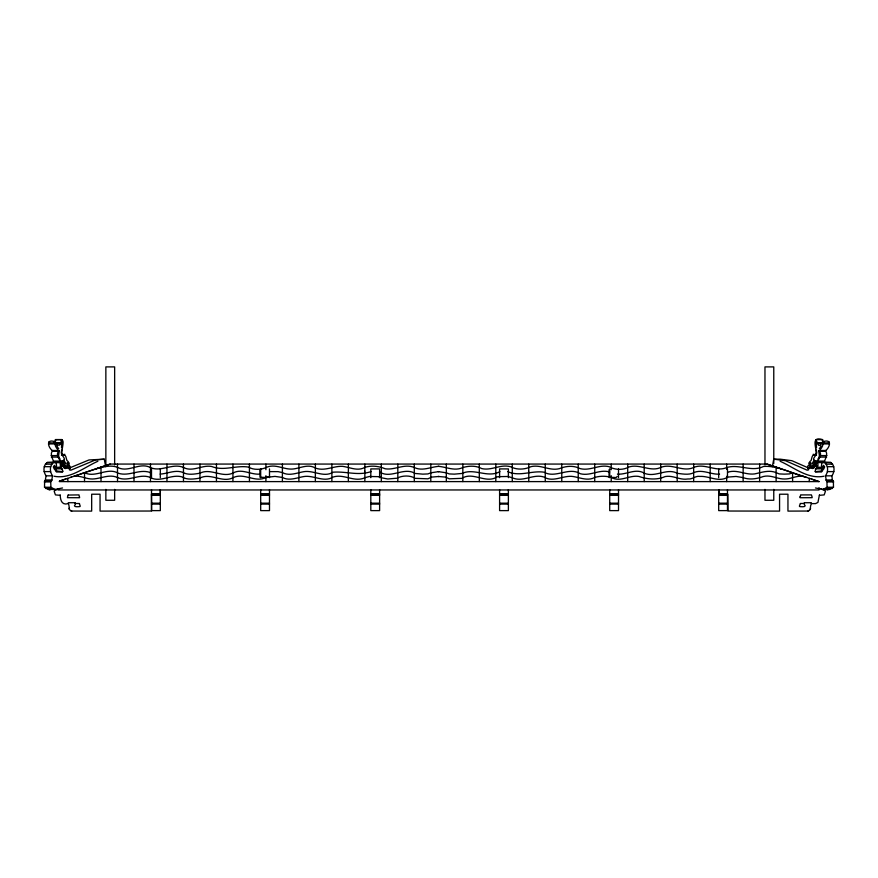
<?xml version="1.0" encoding="UTF-8"?>
<svg xmlns="http://www.w3.org/2000/svg" width="878" height="878" viewBox="0 0 878 878"><rect width="100%" height="100%" fill="white"/><g stroke="black" fill="none" stroke-linecap="round" stroke-linejoin="round"><path stroke-width="1.32" d="M216.449 471.179L216.449 481.605M199.943 481.605L199.964 464.133M617.223 476.425L616.18 477.522L609.014 477.237L609.014 469.785L609.661 469.412M727.818 494.215L728.049 511.029L779.565 511.106L779.565 494.215L787.95 494.215L787.95 511.106L808.1 511.04L810.131 509.723L810.57 506.288A4.686 4.686 0 0 1 810.592 505.86L811.437 503.621L815.563 503.61L817.945 502.403L819.437 494.885M75.299 503.489L75.299 504.4C72.226 507.396 78.351 506.76 80.041 506.551A3.402 3.402 0 0 0 80.194 506.057L79.821 504.872A3.918 3.918 0 0 0 79.547 504.598L79.492 503.522L75.299 503.489L75.321 502.721L68.275 502.721L69.022 505.86A4.686 4.686 0 0 1 69.055 506.288L69.483 509.723L71.513 511.04L91.674 511.106L91.674 494.215L100.059 494.215L100.059 511.106L151.565 511.029L151.477 494.215L152.64 494.215M55.468 441.875C53.756 445.212 57.037 448.735 58.892 451.072C52.998 456.615 68.275 465.022 53.635 462.091C52.921 458.294 49.596 455.045 52.417 450.655C47.972 447.341 45.469 438.188 55.468 441.875C57.728 447.1 61.164 445.958 61.23 440.646C65.455 438.254 61.087 450.524 62.042 453.674L63.282 454.98L64.785 454.266M56.335 471.277L55.753 468.83L54.085 467.25L60.516 467.25L62.777 470.663L62.612 471.695L56.17 471.695M53.229 466.964L55.797 466.964L56.565 465.911L56.159 462.98L53.602 462.486C49.387 465.581 49.607 471.925 52.559 475.832L51.604 480.683L44.635 480.914L44.504 487.257L48.455 489.441L54.886 489.441L62.547 487.97M51.604 480.683L50.704 481.923L50.935 487.257L54.886 489.441M105.656 466.668L104.262 459.172L95.417 459.951L70.909 470.169L69.428 469.895C72.248 466.833 67.924 465.461 69.099 463.189C67.441 459.874 66.98 461.663 66.574 459.26C65.762 456.955 66.113 454.321 61.943 454.42M819.108 451.072C820.974 448.669 824.146 445.464 822.609 441.832C832.542 438.232 829.995 447.385 825.583 450.655C828.404 455.045 825.068 458.294 824.365 462.091C809.703 464.681 825.035 456.812 819.108 451.072L825.55 451.072M813.467 459.282C813.994 456.384 817.934 454.398 816.485 450.787A9.636 6.574 -90 0 0 816.299 450.03M819.426 495.324L824.179 494.907L825.309 491.68A1.328 1.328 0 0 0 825.353 490.857L820.985 488.892M815.453 487.97L823.114 489.441L829.545 489.441L833.496 487.257L833.365 480.914L826.396 480.683L825.441 475.832C828.393 471.925 828.612 465.581 824.398 462.486L821.841 462.98L821.435 465.911L822.203 466.964L824.771 466.964M833.365 480.914L832.344 479.97L831.883 475.832C834.824 471.925 835.044 465.581 830.829 462.486L822.905 462.223M55.094 462.223L47.171 462.486C42.956 465.581 43.176 471.925 46.117 475.832L45.162 480.683M60.066 462.091L60.516 467.25M816.178 441.129L816.518 447.835M816.924 465.406L816.32 466.58L815.113 466.251L813.708 468.281L812.183 468.556M54.337 442.38L55.523 439.593L61.954 439.593M809.505 463.825L809.549 463.386A2.766 1.888 -90 0 0 809.538 463.046L810.317 463.024L810.153 463.979A2.129 1.46 90 0 1 809.955 464.177L809.483 462.662M816.551 463.299L816.452 463.65A3.83 2.612 -90 0 1 816.167 464.308L815.3 464.945A5.926 4.039 -90 0 1 814.883 465.022M823.114 489.441L827.065 487.257L826.933 480.914M160.279 492.843L160.411 490.089M808.561 468.007L791.89 460.698L780.169 459.172L773.737 459.172L772.344 466.668M68.517 462.662L68.045 464.177A2.129 1.46 90 0 1 67.847 463.979L67.683 463.024L68.462 463.046A2.766 1.888 -90 0 0 68.451 463.386L68.495 463.825M815.728 461.038L815.541 462.146A3.984 2.711 90 0 1 815.377 462.958L815.201 463.354A2.118 1.438 -90 0 1 814.85 463.782L814.784 463.836M818.954 450.469L818.922 450.568A6.014 4.105 -90 0 0 818.757 451.215L819.394 455.715L818.691 457.976A6.519 4.445 90 0 1 818.011 458.974L817.824 459.172M821.83 471.695L815.289 471.618L815.388 469.763L817.956 465.757L817.934 462.091M808.012 468.49L809.351 468.523A2.843 1.932 90 0 0 809.681 468.534L812.918 467.129A2.327 1.58 -90 0 0 813.302 466.361L813.028 465.131L812.095 466.064A9.175 6.256 -90 0 1 811.59 466.569L811.107 466.734A12.632 8.615 -90 0 0 810.811 466.646L807.661 467.798L808.572 469.895L807.091 470.169L785.459 460.698L773.737 459.172M67.255 462.541L67.002 465.559A11.502 7.847 90 0 1 67.397 465.9L68.736 465.669M821.139 445.804L820.041 447.824A6.355 4.335 -90 0 1 819.437 448.362L819.295 448.471M61.515 447.769L61.833 441.228M817.484 467.25L823.915 467.25L822.247 468.83L821.665 471.277M822.17 440.218L822.543 439.626L823.663 442.38M828.371 442.951L829.041 441.832M822.477 439.593C810.394 435.993 816.891 447.714 815.958 453.674L814.718 454.98L813.215 454.266M63.743 466.218L64.643 463.99L65.828 463.65L63.71 459.787L62.986 461.641L61.69 460.763L62.239 463.595L63.457 464.758M822.532 441.875C818.494 448.998 817.978 444.136 816.046 439.593M812.326 468.336L814.257 466.218M726.644 467.601C715.965 472.298 704.628 462.849 693.752 467.403M430.78 472.803L438.923 471.607M816.858 465.472L815.442 465.691M814.543 464.758L815.761 463.595L816.31 460.763L815.014 461.641L814.29 459.787L812.172 463.65L813.357 463.99L814.125 466.152M726.666 467.579C738.947 463.639 751.458 472.419 763.553 466.448C778.621 465.417 792.099 473.835 806.52 477.38M265.891 477.467C255.41 483.076 244.172 472.463 233.383 477.544C222.551 483.526 210.654 472.375 199.964 478.06M430.78 472.825L427.893 473.933L422.79 474.142L415.151 473.461C404.034 466.547 390.721 479.289 379.625 471.969M199.964 473.187C210.632 467.744 221.849 478.049 232.911 473.11C241.582 468.051 250.746 474.888 259.679 474.12M364.963 477.654L369.386 476.491L378.637 476.655M364.853 477.764C354.174 482.67 343.891 473.418 333.025 477.083C323.927 482.845 313.49 474.877 303.81 476.545C296.885 477.72 289.18 481.221 282.409 477.456M265.935 477.434L274.968 476.392L282.387 477.445M815.53 465.636L817.078 463.013L814.652 464.649M693.697 467.469C683.018 472.452 672.339 463.222 661.266 467.206C650.763 472.594 639.557 463.332 628.626 467.096C623.128 470.367 614.589 469.928 609.069 466.679C598.884 464.166 590.334 471.212 580.117 468.6C573.608 465.252 565.827 465.933 559.275 468.698C549.255 471.124 540.958 464.286 531.003 466.646C524.704 469.697 516.78 470.037 510.502 466.712C500.394 463.924 491.801 470.86 481.781 468.611C476.172 465.472 468.698 465.713 462.761 467.579C454.606 471.42 446.233 466.887 438.21 466.317M199.943 473.198C194.642 474.109 187.738 475.327 182.876 472.397C175.172 469.478 167.698 473.692 160.147 474.098M97.875 461.268C83.915 467.392 70.372 479.399 54.085 476.249M199.943 478.071C194.214 479.103 187.102 480.167 181.911 476.875C171.045 473.747 159.796 483.394 149.447 477.105C138.658 473.494 127.979 482.406 117.487 477.511C109.026 473.758 100.729 478.839 92.399 479.015C85.825 479.092 80.216 475.119 73.401 476.436M69.439 468.007L88.985 459.951L104.262 459.172M58.628 488.892L54.271 490.857A1.328 1.328 0 0 0 54.304 491.68L55.446 494.907L60.198 495.324M67.694 478.367L68.001 481.605M49.289 489.957L53.097 488.673M70.613 477.38L71.546 477.072M75.431 475.766L78.757 474.647M87.778 471.618L110.189 464.067L766.944 464.067L781.102 468.83M65.795 479.004L59.375 481.166L110.178 464.067M79.909 474.252L86.703 471.969M743.106 477.61L736.082 476.447L727.686 477.105C719.104 482.779 709.073 475.832 700.084 476.414C695.464 475.481 692.402 479.64 687.847 478.982C679.813 480.354 673.163 475.02 665.14 476.567C656.843 480.299 647.174 479.267 638.844 476.447C629.46 474.8 620.274 482.626 611.22 477.456C606.061 475.788 599.926 475.909 594.735 477.445C587.975 481.232 580.248 477.72 573.323 476.545C563.643 474.877 553.206 482.845 544.108 477.083C533.231 473.418 522.959 482.67 512.28 477.764M62.557 465.691L61.076 465.406M727.632 472.265C737.07 469.082 745.279 475.152 754.597 473.922C761.566 472.485 768.909 469.664 776.119 472.616M48.455 489.441L52.285 488.706M499.911 471.64C487.74 478.411 474.054 467.7 461.982 473.461L454.343 474.142L449.24 473.933L446.342 472.825M498.495 476.655L507.747 476.491L512.28 477.731M261.084 469.335L259.833 469.917L259.987 477.215L267.099 477.522L268.207 476.688M823.915 476.249C807.628 479.399 794.085 467.392 780.125 461.268M96.009 468.83C102.891 467.085 110.244 464.681 117.465 467.294C128.166 473.264 139.58 461.729 150.467 467.579M438.923 466.317C430.878 466.855 422.417 471.486 414.306 467.513C404.451 463.288 395.056 470.323 385.179 468.786C378.923 466.152 371.482 465.197 364.831 467.381C357.719 471.519 349.894 467.294 342.672 466.361C333.421 465.757 324.838 471.618 315.4 468.062C308.639 463.814 300.956 467.842 293.998 468.885C284.483 470.388 276.01 463.288 266.495 467.326C261.523 469.895 253.38 470.18 248.507 467.096C236.05 465.011 223.857 471.398 211.708 466.503C202.028 464.572 192.831 472.452 183.458 467.48M822.203 466.964L823.125 466.92C822.971 463.035 825.21 467.107 823.904 468.764L822.653 470.268L820.195 471.212L815.388 471.695M371.262 471.541C358.191 476.106 346.316 471.135 333.036 472.199C323.96 477.961 313.556 470.037 303.898 471.673C296.94 472.814 289.224 476.359 282.409 472.605M270.314 471.618L278.041 471.629L282.376 472.573M438.923 476.48L431.713 477.083L427.904 478.817L415.162 478.334C410.245 475.13 402.08 475.393 397.097 478.214L387.736 478.993L381.315 477.753M65.817 468.556L64.292 468.281L62.887 466.251L61.679 466.58L61.142 465.472M55.457 439.626L61.899 439.626M816.101 439.626L822.543 439.626M54.271 442.786L60.703 442.786M817.297 442.786L823.729 442.786M48.597 442.918L55.029 442.918M822.971 442.918L829.403 442.918M56.379 443.544L60.231 443.544M817.769 443.544L821.621 443.544M48.575 443.917L55.018 443.917M822.982 443.917L829.425 443.917M52.351 450.491L58.793 450.491M819.207 450.491L825.649 450.491M52.417 450.655L58.859 450.655M819.141 450.655L825.583 450.655M52.45 451.072L58.892 451.072M816.057 454.42C811.843 454.233 812.227 457.153 811.426 459.26C811.042 461.74 810.537 459.863 808.901 463.189C810.548 465.713 806.794 464.901 807.661 467.798M61.723 454.628L64.303 454.628M813.697 454.628L816.277 454.628M61.427 455.067L64.006 455.067M813.994 455.067L816.573 455.067M51.154 455.583L57.586 455.583M820.414 455.583L826.846 455.583M51.341 457.087L57.783 457.087M820.217 457.087L826.659 457.087M53.821 461.082L60.264 461.082M817.736 461.082L824.179 461.082M53.799 461.696L60.242 461.696M817.758 461.696L824.201 461.696M47.171 462.486L53.602 462.486M824.398 462.486L830.829 462.486M45.415 464.166L51.846 464.166M826.154 464.166L832.585 464.166M44.24 466.69L50.683 466.69M827.317 466.69L833.76 466.69M54.71 468.172L61.142 468.172M816.858 468.172L823.29 468.172M55.237 468.336L61.679 468.336M816.32 468.336L822.763 468.336M55.753 468.83L62.184 468.83M815.816 468.83L822.247 468.83M44.13 471.596L50.562 471.596M56.269 471.618L62.711 471.618M815.289 471.618L821.731 471.618M827.438 471.596L833.87 471.596M46.117 475.832L52.559 475.832M825.441 475.832L831.883 475.832M45.656 479.97L52.087 479.97M825.913 479.97L832.344 479.97M826.396 480.683L832.838 480.683M44.635 480.914L51.067 480.914M59.309 481.605L819.064 481.605L811.338 479.004M44.262 481.923L50.704 481.923M827.295 481.923L833.738 481.923M44.504 487.257L50.935 487.257M827.065 487.257L833.496 487.257M45.645 488.497L52.076 488.497M825.924 488.497L832.355 488.497M58.091 489.957L819.042 489.957L819.042 487.575M151.51 493.941L160.312 493.941M260.689 493.941L269.491 493.941M370.812 493.941L379.614 493.941M499.593 493.941L508.384 493.941M609.716 493.941L618.518 493.941M718.687 493.941L727.478 493.941M151.51 494.391L160.312 494.391M260.689 494.391L269.491 494.391M370.812 494.391L379.614 494.391M499.593 494.391L508.384 494.391M609.716 494.391L618.518 494.391M718.687 494.391L727.478 494.391M151.51 495.346L160.312 495.346M260.689 495.346L269.491 495.346M370.812 495.346L379.614 495.346M499.593 495.346L508.384 495.346M609.716 495.346L618.518 495.346M718.687 495.346L727.478 495.346M151.51 503.182L160.312 503.182M260.689 503.182L269.491 503.182M370.812 503.182L379.614 503.182M499.593 503.182L508.384 503.182M609.716 503.182L618.518 503.182M718.687 503.182L727.478 503.182M804.325 503.489L800.231 503.489L800.132 504.543A3.918 3.918 0 0 0 799.803 504.872L799.419 506.057A3.402 3.402 0 0 0 799.573 506.551C801.274 506.76 807.387 507.396 804.325 504.4L804.292 502.721L811.349 502.721L811.349 503.489M151.51 504.104L160.312 504.104M260.689 504.104L269.491 504.104M370.812 504.104L379.614 504.104M499.593 504.104L508.384 504.104M609.716 504.104L618.518 504.104M718.687 504.104L727.478 504.104M719.576 474.142C711.004 474.735 702.839 469.126 694.257 472.397C689.471 475.36 682.777 473.944 677.498 473.374C666.874 467.59 655.701 477.819 644.54 473.33C635.924 467.853 626.442 474.899 617.453 474.12M68.188 503.621C61.636 505.607 60.33 499.769 60.187 494.885M803.721 476.436C796.917 475.119 791.297 479.081 784.734 479.015C777.337 479.212 771.016 474.57 763.267 476.524C757.012 478.839 749.625 480.09 743.139 477.632M438.21 471.607L446.342 472.803M438.21 476.48L445.42 477.083L449.229 478.817L461.971 478.334C472.638 471.42 485.347 483.504 496.169 477.434A4.225 1.317 0 0 1 498.495 476.655M55.797 466.964L54.875 466.92C55.029 463.035 52.79 467.107 54.096 468.764L55.347 470.268L57.805 471.212L62.612 471.695M507.682 471.618C519.556 477.05 531.805 470.29 544.097 472.199C555.335 478.795 568.911 466.514 580.237 473.714C590.499 476.414 599.323 468.962 609.661 471.969M825.715 488.706L829.545 489.441M63.348 464.649L60.922 463.013L62.47 465.636M766.944 464.067L819.042 481.605M824.036 488.673L827.844 489.957M809.439 478.367L809.132 481.605M809.264 465.669L810.592 465.889A11.502 7.847 90 0 1 810.998 465.559L810.745 462.541M48.959 441.832L49.629 442.951M151.225 473.516L149.501 472.265C138.801 468.984 129.055 476.611 118.376 473.286C107.566 466.778 95.439 478.334 84.551 472.693M70.339 467.798L67.189 466.646A12.632 8.615 90 0 0 66.893 466.734L66.41 466.569A9.175 6.256 90 0 1 65.905 466.064L64.972 465.131L64.698 466.361A2.327 1.58 -90 0 0 65.082 467.129L68.319 468.534A2.843 1.932 -90 0 0 68.649 468.523L69.988 468.49M58.705 448.471L58.563 448.362A6.355 4.335 90 0 1 57.959 447.824L56.609 445.201M183.436 467.458C172.593 462.772 161.179 472.32 150.489 467.601M63.874 466.152L65.674 468.336M776.141 472.649L779.214 473.922L784.416 474.142L789.498 473.922L792.582 472.693L792.615 481.605M63.216 463.836L63.15 463.793A2.118 1.438 90 0 1 62.799 463.354L62.623 462.958A3.984 2.711 -90 0 1 62.459 462.146L62.272 461.038M381.304 477.742L380.964 477.434A4.225 1.317 0 0 0 378.637 476.655M60.176 459.172L59.989 458.974A6.519 4.445 90 0 1 59.309 457.976L58.606 455.715L59.243 451.215A6.014 4.105 -90 0 0 59.078 450.568L59.045 450.469M55.523 439.593L55.83 440.218M719.455 493.238L719.214 490.089M61.449 463.299L61.548 463.65A3.83 2.612 90 0 0 61.833 464.308L62.7 464.945A5.926 4.039 -90 0 0 63.117 465.022M64.533 459.282C64.006 456.384 60.066 454.398 61.515 450.787A9.636 6.574 -90 0 1 61.701 450.03M660.684 471.179L660.684 481.605M776.13 467.151L776.119 481.605M773.77 463.529L773.77 366.894L764.968 366.894L764.968 464.89M773.77 489.386L773.77 500.273L764.968 500.273L764.968 489.386M759.646 464.133L759.613 481.605M743.139 464.133L743.139 481.605M727.478 468.907L727.478 477.676M727.478 489.606L727.478 510.623L718.687 510.612L718.687 489.606M726.666 476.304L726.666 481.605M726.644 464.133L726.644 469.379M718.687 468.907L718.687 477.676M710.181 464.133L710.181 481.605M693.675 464.133L693.653 481.605M677.168 464.133L677.19 481.605M660.684 464.133L660.684 471.168M644.189 464.133L644.211 481.605M627.715 464.133L627.693 481.605M618.518 468.907L618.518 477.676M618.518 489.606L618.518 510.623L609.716 510.612L609.716 489.606M611.231 464.133L611.231 469.708M611.22 475.678L611.22 481.605M609.716 468.907L609.716 477.676M594.713 464.133L594.735 481.605M578.229 464.133L578.24 481.605M561.744 464.133L561.777 481.605M545.26 464.133L545.26 481.605M528.775 471.212L528.775 481.605M528.743 464.133L528.743 471.146M512.28 464.133L512.28 481.605M508.384 477.676L508.384 468.907L499.593 468.907L499.593 477.676M508.384 489.606L508.384 510.623L499.593 510.612L499.593 489.606M495.807 464.133L495.807 481.605M479.3 464.133L479.333 481.605M462.838 464.133L462.827 481.605M446.309 464.133L446.331 481.605M430.824 464.133L430.802 481.605M414.295 464.133L414.306 481.605M397.833 464.133L397.8 481.605M381.326 464.133L381.315 481.605M379.614 477.676L379.614 468.907L370.812 468.907L370.812 477.676M379.614 489.606L379.614 510.623L370.812 510.612L370.812 489.606M364.853 471.212L364.853 481.605M364.853 464.133L364.853 471.146M348.39 464.133L348.39 471.146M348.357 471.212L348.357 481.605M331.862 464.133L331.873 481.605M315.389 464.133L315.356 481.605M298.904 464.133L298.893 481.605M282.42 464.133L282.387 481.605M269.491 468.907L269.491 477.676M269.491 489.606L269.491 510.623L260.689 510.612L260.689 489.606M265.902 464.133L265.902 469.708M265.913 475.678L265.913 481.605M260.689 468.907L260.689 477.676M249.44 481.605L249.418 464.133M232.944 464.133L232.922 481.605M216.449 464.133L216.449 471.168M183.458 464.133L183.48 481.605M166.952 464.133L166.952 481.605M160.312 468.907L160.312 477.676M160.312 489.606L160.312 510.623L151.51 510.612L151.51 489.606M151.51 468.907L151.51 477.676M150.489 464.133L150.467 481.605M133.994 464.133L133.994 481.605M117.487 464.133L117.52 481.605M114.645 464.89L114.645 366.894L105.854 366.894L105.854 466.251M114.645 489.386L114.645 500.273L105.854 500.273L105.854 489.386M101.003 467.151L101.014 481.605M84.518 472.836L84.518 481.605M69.296 509.24A6.925 6.925 0 0 1 69.055 508.241M71.755 511.095A6.519 6.519 0 0 1 70.822 510.842M810.57 508.241A6.925 6.925 0 0 1 810.328 509.24M808.803 510.842A6.519 6.519 0 0 1 807.87 511.095M814.268 463.529A4.149 2.832 -90 0 0 814.356 462.936L813.961 461.587A2.382 1.624 90 0 0 813.697 461.444M63.732 463.529A4.149 2.832 -90 0 1 63.644 462.936L64.039 461.587A2.382 1.624 -90 0 1 64.303 461.444M800.045 496.959L800.045 497.167A6.365 6.365 0 0 0 800.067 497.727L812.117 497.683A6.881 6.881 0 0 0 812.128 497.069L811.437 494.907L800.593 494.907L800.582 495.927A1.855 1.855 0 0 0 800.297 496.235L800.045 496.959M68.166 495.049L67.485 497.069A6.881 6.881 0 0 0 67.496 497.683L79.558 497.727A6.365 6.365 0 0 0 79.58 497.167L79.327 496.235A1.855 1.855 0 0 0 79.042 495.927L79.031 494.907L68.166 495.049"/></g></svg>
